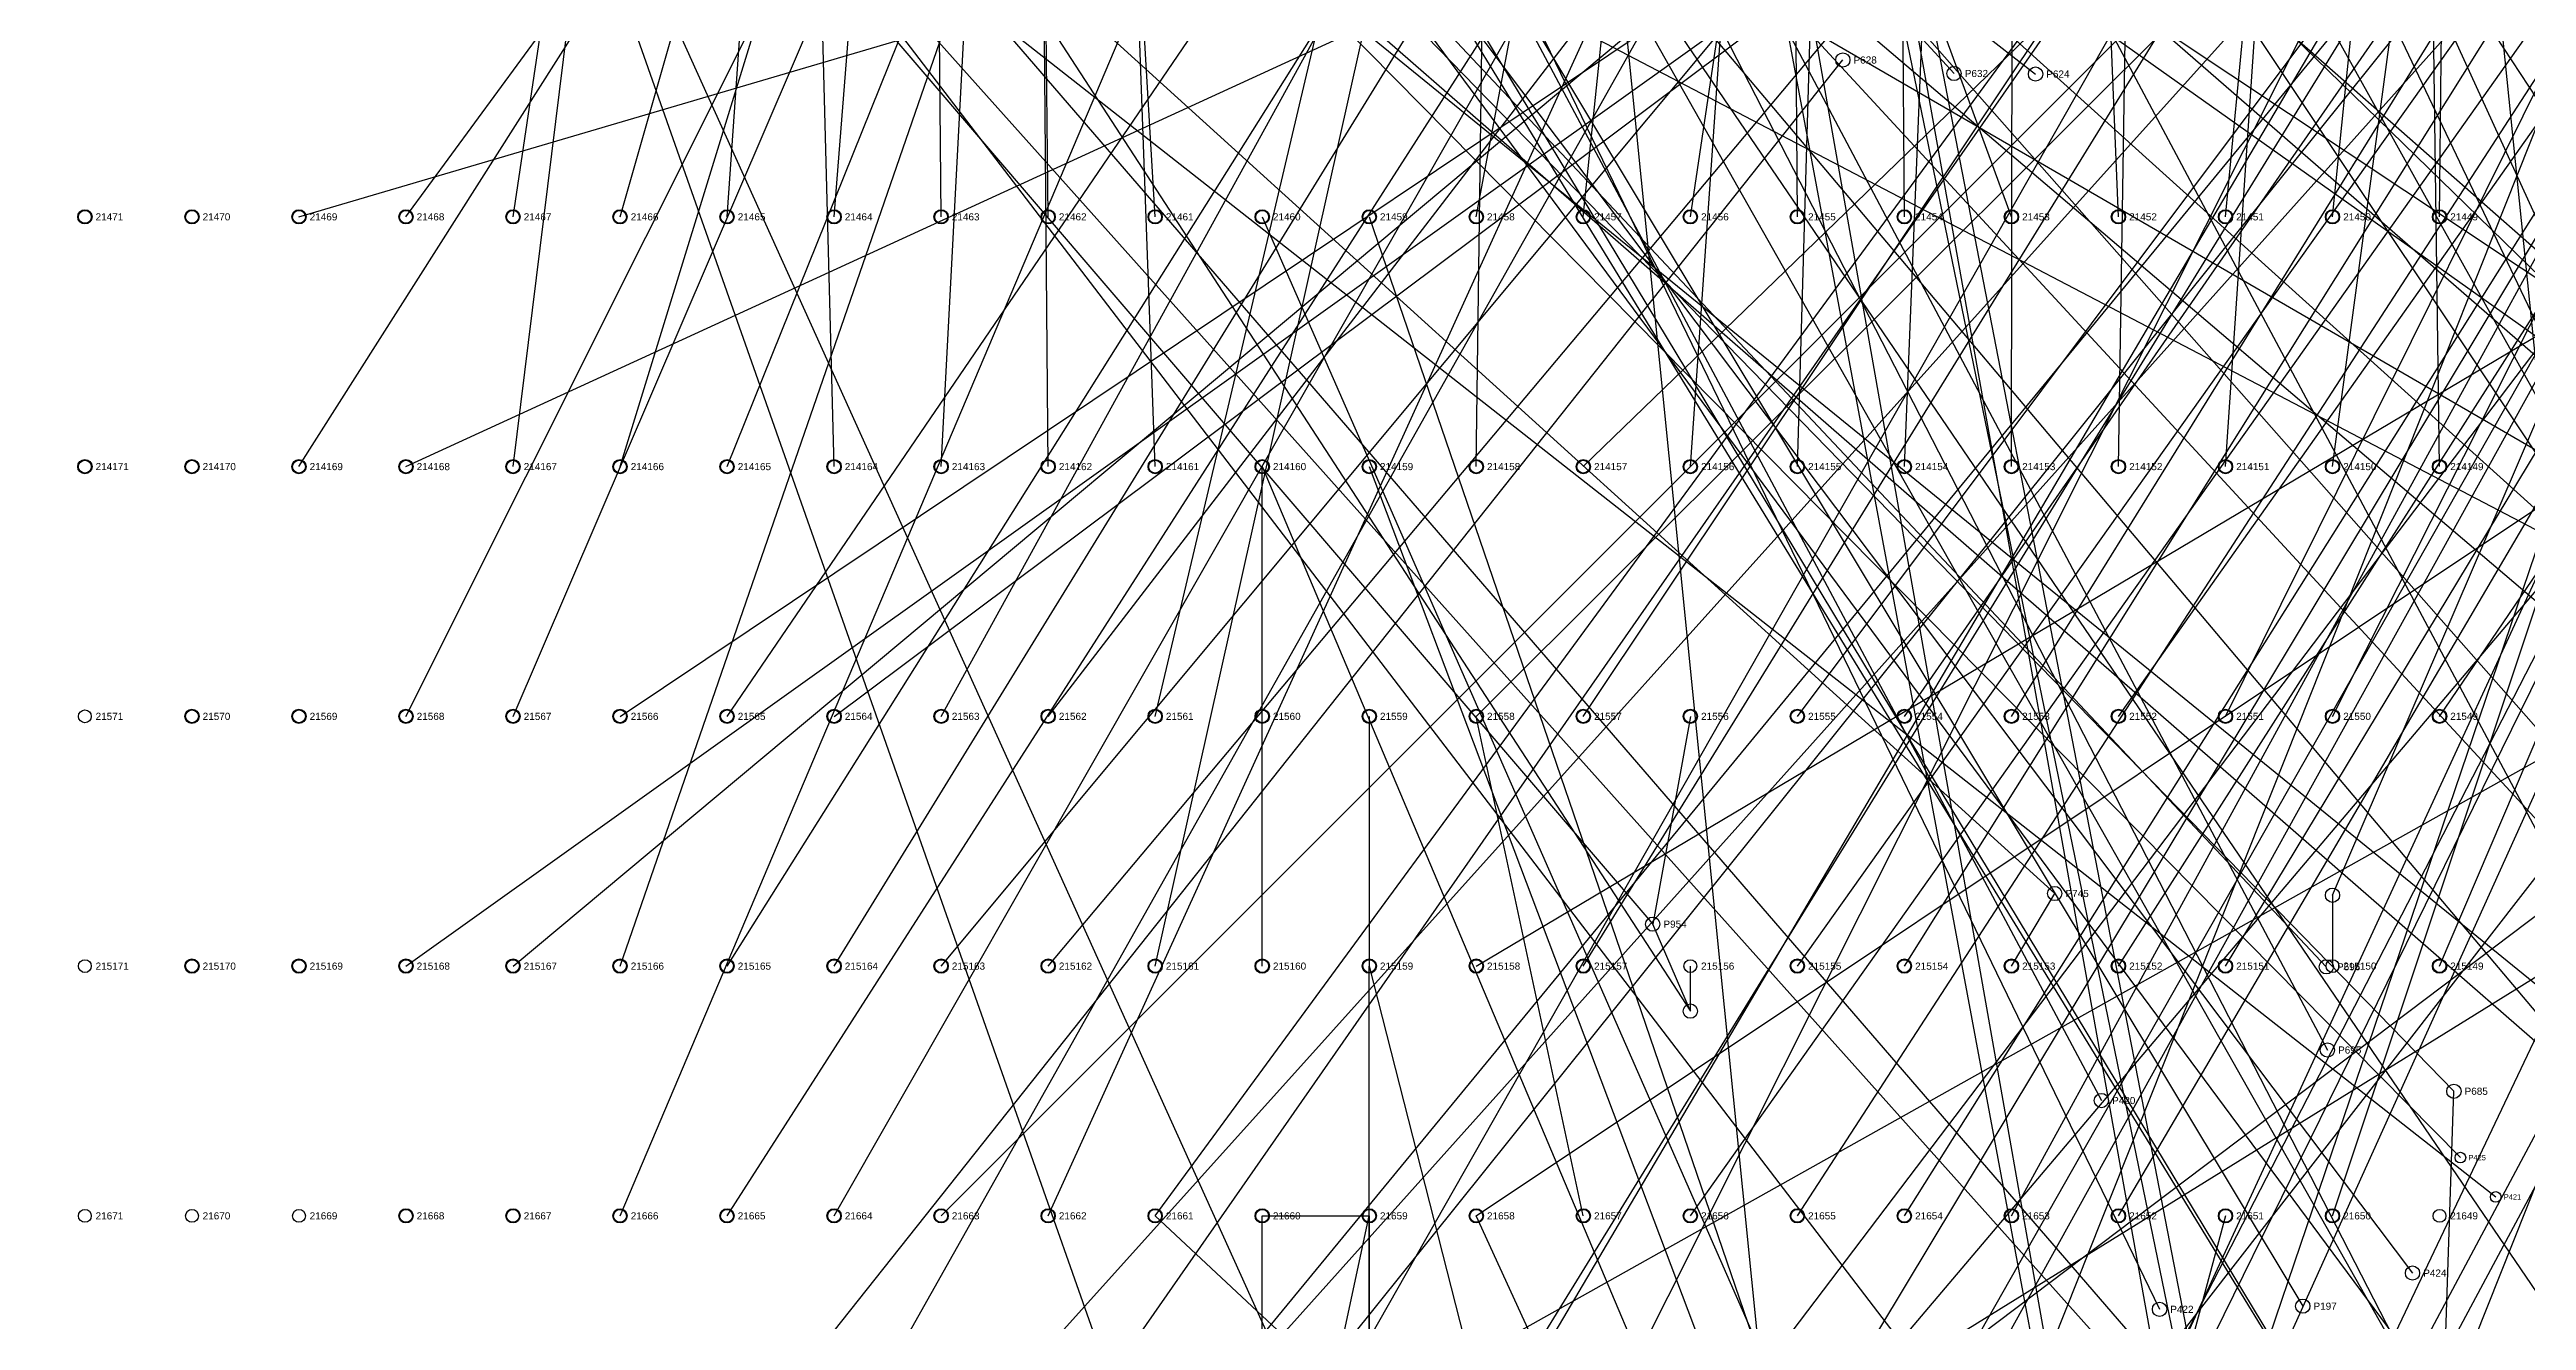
# Model space of a CAD drawing. Extents: x -5 to 376, y -217 to 241.
# Drawn here: x 75.2 to 163.4, y -62.8 to -17.6 of the extents above; entities that cross this region are included whole.
import ezdxf

# ---------------------------------------------------------------- set-up
doc = ezdxf.new("R2010")
doc.units = 0
for name, color, linetype in [('BOTTOM_PROBES', 1, 'CONTINUOUS'), ('BOTTOM_PROBES_LABEL', 12, 'CONTINUOUS'), ('BOTTOM_WIRES_BLACK', 250, 'CONTINUOUS'), ('BOTTOM_WIRES_BLUE', 5, 'CONTINUOUS'), ('FIXTURE_INTERFACE_PIN', 4, 'CONTINUOUS'), ('PIN_OFFSET_ARROW', 144, 'CONTINUOUS'), ('TESTER_INTERFACE_PIN', 144, 'CONTINUOUS'), ('TESTER_INTERFACE_PIN_LABEL', 144, 'CONTINUOUS')]:
    doc.layers.add(name, color=color, linetype=linetype)
doc.styles.get("Standard").update_dxf_attribs({"font": 'arial.ttf'})

msp = doc.modelspace()

# ---------------------------------------------------------------- linework, layer by layer
at = {"layer": 'BOTTOM_PROBES'}
for centre, radius in [((139.05992, -17.97558), 0.254), ((143.01978, -18.45564), 0.254), ((145.92046, -18.47596), 0.254), ((146.60372, -47.64532), 0.254), ((132.29336, -48.73498), 0.254), ((156.27096, -50.2539), 0.254), ((156.30906, -53.21554), 0.254), ((160.81248, -54.68366), 0.254), ((148.26488, -55.01386), 0.254), ((161.04362, -57.04586), 0.1905), ((162.30092, -58.4454), 0.1905), ((159.33928, -61.15558), 0.254), ((150.33498, -62.4459), 0.254), ((155.43276, -62.33414), 0.254)]:
    msp.add_circle(centre, radius, dxfattribs=at)
at = {"layer": 'BOTTOM_WIRES_BLACK'}
for p, q in [((122.20194, 92.0115), (159.7279, -117.67312)), ((122.20194, 74.2315), (142.82928, -131.27482)), ((118.39194, -23.5585), (159.7279, -117.67312)), ((122.20194, -23.5585), (154.42438, -117.72138)), ((118.39194, -50.2285), (118.39194, -32.4485)), ((118.39194, -41.3385), (118.39194, -32.4485)), ((118.39194, -32.4485), (154.42438, -117.72138)), ((122.20194, -32.4485), (154.42438, -117.72138)), ((122.20194, -41.3385), (122.20194, -50.2285)), ((122.20194, -76.8985), (122.20194, -50.2285)), ((122.20194, -50.2285), (142.82928, -131.27482)), ((118.39194, -68.0085), (118.39194, -59.1185)), ((118.39194, -76.8985), (122.20194, -59.1185)), ((118.39194, -59.1185), (122.20194, -59.1185)), ((122.20194, -59.1185), (122.20194, -68.0085))]:
    msp.add_line(p, q, dxfattribs=at)
at = {"layer": 'BOTTOM_WIRES_BLUE'}
for p, q in [((57.43194, 154.2415), (183.2991, -82.12582)), ((61.24194, 154.2415), (198.37908, -92.14358)), ((137.44194, -23.5585), (136.17194, 149.1615)), ((61.24194, 136.4615), (207.12938, -85.2551)), ((57.43194, 127.5715), (207.4291, -97.58426)), ((99.34194, -23.5585), (109.50194, 122.4915)), ((126.01194, -23.5585), (152.68194, 118.6815)), ((106.96194, -23.5585), (105.69194, 114.8715)), ((110.77194, -32.4485), (109.50194, 114.8715)), ((114.58194, -41.3385), (150.84044, 112.29594)), ((114.58194, -50.2285), (150.84044, 112.29594)), ((91.72194, -32.4485), (109.50194, 111.0615)), ((114.58194, -32.4485), (109.50194, 107.2515)), ((53.62194, 100.9015), (171.069, -91.01328)), ((106.96194, 100.9015), (204.81036, -113.65484)), ((129.82194, -23.5585), (142.40002, 98.51644)), ((164.11194, -32.4485), (150.7998, 98.51644)), ((91.72194, -23.5585), (109.50194, 95.8215)), ((133.63194, -32.4485), (142.40002, 93.0148)), ((148.87194, -32.4485), (150.7998, 93.0148)), ((106.96194, 92.0115), (204.81036, -113.65484)), ((110.77194, -23.5585), (109.50194, 88.2015)), ((49.81194, 83.1215), (143.01978, -18.45564)), ((53.62194, 83.1215), (227.71354, -114.26444)), ((65.05194, 83.1215), (202.16368, -118.26494)), ((84.10194, 83.1215), (156.30906, -53.21554)), ((106.96194, -41.3385), (175.54194, 83.1215)), ((110.77194, -59.1185), (175.54194, 83.1215)), ((110.77194, -41.3385), (202.9587, 78.56474)), ((114.58194, -76.8985), (202.9587, 78.56474)), ((126.01194, -32.4485), (127.4191, 76.42606)), ((129.82194, -76.8985), (259.36194, 76.01458)), ((133.63194, -85.7885), (259.36194, 76.01458)), ((129.82194, -68.0085), (201.95032, 75.6666)), ((141.25194, -76.8985), (201.95032, 75.6666)), ((53.62194, 74.2315), (227.71354, -114.26444)), ((57.43194, 74.2315), (194.27952, -88.1253)), ((84.10194, 74.2315), (150.33498, -62.4459)), ((126.01194, -41.3385), (240.31194, 72.68718)), ((133.63194, -68.0085), (240.31194, 72.68718)), ((106.96194, -50.2285), (205.2701, 67.67576)), ((110.77194, -68.0085), (205.2701, 67.67576)), ((129.82194, -41.3385), (202.63866, 67.74434)), ((129.82194, -50.2285), (202.63866, 67.74434)), ((133.63194, -23.5585), (147.09902, 66.41592)), ((53.62194, 65.3415), (227.64496, -91.6051)), ((57.43194, 65.3415), (133.63194, -51.83124)), ((61.24194, 65.3415), (225.35896, -78.8543)), ((76.48194, 65.3415), (182.50916, -110.16488)), ((84.10194, 65.3415), (148.26488, -55.01386)), ((110.77194, -50.2285), (207.43926, 64.96558)), ((114.58194, -85.7885), (207.43926, 64.96558)), ((152.68194, -68.0085), (197.89902, 65.19672)), ((156.49194, -59.1185), (197.89902, 65.19672)), ((99.34194, -41.3385), (171.24934, 64.08674)), ((99.34194, -50.2285), (171.24934, 64.08674)), ((103.15194, -50.2285), (173.50994, 64.09436)), ((103.15194, -59.1185), (173.50994, 64.09436)), ((91.72194, -41.3385), (136.72058, 63.39586)), ((95.53194, -50.2285), (134.82066, 63.3857)), ((87.91194, -41.3385), (139.18946, 61.0743)), ((114.58194, -23.5585), (109.50194, 61.5315)), ((84.10194, -32.4485), (142.48892, 59.53506)), ((148.87194, -76.8985), (210.32978, 59.1566)), ((152.68194, -85.7885), (210.32978, 59.1566)), ((148.87194, -23.5585), (145.48866, 58.87466)), ((152.68194, -41.3385), (201.85888, 57.9247)), ((156.49194, -47.70628), (201.85888, 57.9247)), ((49.81194, 56.4515), (145.92046, -18.47596)), ((53.62194, 56.4515), (227.64496, -91.6051)), ((84.10194, 56.4515), (155.43276, -62.33414)), ((114.58194, -59.1185), (199.68972, 56.83504)), ((126.01194, -68.0085), (199.68972, 56.83504)), ((145.06194, -32.4485), (145.20926, 56.97474)), ((141.25194, -23.5585), (140.73886, 56.33466)), ((95.53194, -59.1185), (144.02054, 55.17642)), ((99.34194, -32.4485), (134.51078, 54.83606)), ((137.44194, -76.8985), (210.33994, 54.81574)), ((141.25194, -85.7885), (210.33994, 54.81574)), ((152.68194, -76.8985), (223.14916, 55.21452)), ((156.49194, -41.3385), (205.30058, 55.33644)), ((160.30194, -50.2285), (205.30058, 55.33644)), ((87.91194, -23.5585), (143.96974, 52.9463)), ((99.34194, -59.1185), (171.70908, 53.7464)), ((103.15194, -68.0085), (171.70908, 53.7464)), ((145.06194, -76.8985), (205.33106, 53.72608)), ((145.06194, -41.3385), (203.57846, 53.05552)), ((148.87194, -85.7885), (221.48038, 49.87544)), ((110.77194, -76.8985), (211.19084, 48.30572)), ((152.68194, -32.4485), (158.09976, 47.97552)), ((57.43194, 47.5615), (229.18928, -74.21372)), ((61.24194, 47.5615), (160.81248, -54.68366)), ((76.48194, 47.5615), (186.50966, -100.93452)), ((129.82194, 47.5615), (159.9311, -107.67568)), ((141.25194, -59.1185), (208.21904, 47.38624)), ((148.87194, -68.0085), (208.21904, 47.38624)), ((148.87194, -59.1185), (210.65998, 46.10608)), ((156.49194, -68.0085), (210.65998, 46.10608)), ((137.44194, -68.0085), (205.83906, 45.71492)), ((141.25194, -68.0085), (205.83906, 45.71492)), ((137.44194, -41.3385), (201.72934, 44.48556)), ((145.06194, -59.1185), (201.72934, 44.48556)), ((152.68194, -50.2285), (209.83956, 44.4246)), ((114.58194, -68.0085), (206.19974, 43.38574)), ((137.44194, -50.2285), (203.93914, 43.31462)), ((137.44194, -59.1185), (203.93914, 43.31462)), ((133.63194, -59.1185), (204.7494, 41.24452)), ((141.25194, -50.2285), (198.29018, 40.8051)), ((141.25194, -41.3385), (198.29018, 40.8051)), ((148.87194, -50.2285), (206.86014, 40.70604)), ((148.87194, -41.3385), (206.86014, 40.70604)), ((103.15194, -41.3385), (211.21878, 39.43604)), ((106.96194, -76.8985), (211.21878, 39.43604)), ((53.62194, 38.6715), (227.75418, -102.92334)), ((57.43194, 38.6715), (132.29336, -48.73498)), ((61.24194, 38.6715), (151.01316, -65.32372)), ((72.67194, 38.6715), (156.27096, -50.2539)), ((76.48194, 38.6715), (130.03022, -113.40338)), ((84.10194, 38.6715), (159.33928, -61.15558)), ((129.82194, 38.6715), (159.9311, -107.67568)), ((160.30194, -41.3385), (213.64194, 37.22878)), ((57.43194, 29.7815), (213.5505, -60.75426)), ((61.24194, 29.7815), (146.60372, -47.64532)), ((68.86194, 29.7815), (171.34332, -59.56554)), ((76.48194, 29.7815), (142.82928, -116.9543)), ((80.29194, 29.7815), (190.78194, -43.71848)), ((106.96194, 29.7815), (192.02908, -53.13426)), ((110.77194, 29.7815), (160.23336, -66.51498)), ((129.82194, 29.7815), (154.03576, -107.72902)), ((152.68194, -23.5585), (157.80004, 29.80436)), ((126.01194, -50.2285), (247.93194, 22.22246)), ((126.01194, -59.1185), (247.93194, 22.22246)), ((129.82194, 22.02434), (154.03576, -107.72902)), ((57.43194, 20.8915), (213.5505, -60.75426)), ((61.24194, 20.8915), (162.30092, -58.4454)), ((72.67194, 20.8915), (157.69336, -74.13498)), ((76.48194, 20.8915), (182.50916, -117.72392)), ((84.10194, 20.8915), (161.04362, -57.04586)), ((106.96194, -68.0085), (186.97194, 20.8915)), ((106.96194, -59.1185), (186.97194, 20.8915)), ((106.96194, 20.8915), (192.02908, -53.13426)), ((110.77194, 20.8915), (160.23336, -66.51498)), ((126.01194, -76.8985), (255.55194, 20.8915)), ((160.30194, -23.5585), (160.72866, 17.82572)), ((103.15194, -32.4485), (101.88194, 15.8115)), ((106.96194, -32.4485), (109.50194, 15.8115)), ((95.53194, -23.5585), (105.69194, 12.0015)), ((103.15194, -23.5585), (105.69194, 8.1915)), ((156.49194, -23.5585), (159.75076, 8.71474)), ((160.30194, -32.4485), (159.75076, 8.71474)), ((156.49194, -32.4485), (161.4805, 4.70408)), ((95.53194, -32.4485), (105.69194, 0.5715)), ((91.72194, -50.2285), (144.5895, -6.0452)), ((137.44194, -32.4485), (138.22934, -5.40512)), ((84.10194, -23.5585), (139.6492, -7.18566)), ((87.91194, -32.4485), (137.5791, -9.63422)), ((87.91194, -50.2285), (143.83004, -10.31494)), ((145.06194, -23.5585), (140.41882, -10.85342)), ((141.25194, -32.4485), (142.12062, -10.92454)), ((129.82194, -32.4485), (148.32076, -14.54404)), ((95.53194, -41.3385), (134.71906, -15.11554)), ((99.34194, -68.0085), (139.05992, -17.97558)), ((103.15194, -76.8985), (188.56452, -29.01442)), ((106.96194, -85.7885), (198.5645, -29.01442)), ((129.82194, -59.1185), (126.01194, -41.3385)), ((133.63194, -41.3385), (132.29336, -48.73498)), ((145.06194, -50.2285), (146.60372, -47.64532)), ((133.63194, -51.83124), (132.29336, -48.73498)), ((160.30194, -69.80174), (160.81248, -54.68366)), ((133.63194, -76.8985), (114.58194, -59.1185)), ((137.44194, -84.00288), (126.01194, -59.1185)), ((152.68194, -59.1185), (151.01316, -65.32372))]:
    msp.add_line(p, q, dxfattribs=at)
at = {"layer": 'FIXTURE_INTERFACE_PIN'}
for centre in [(76.48194, -23.5585), (80.29194, -23.5585), (84.10194, -23.5585), (87.91194, -23.5585), (91.72194, -23.5585), (95.53194, -23.5585), (99.34194, -23.5585), (103.15194, -23.5585), (106.96194, -23.5585), (110.77194, -23.5585), (114.58194, -23.5585), (118.39194, -23.5585), (122.20194, -23.5585), (126.01194, -23.5585), (129.82194, -23.5585), (133.63194, -23.5585), (137.44194, -23.5585), (141.25194, -23.5585), (145.06194, -23.5585), (148.87194, -23.5585), (152.68194, -23.5585), (156.49194, -23.5585), (160.30194, -23.5585), (76.48194, -32.4485), (80.29194, -32.4485), (84.10194, -32.4485), (87.91194, -32.4485), (91.72194, -32.4485), (95.53194, -32.4485), (99.34194, -32.4485), (103.15194, -32.4485), (106.96194, -32.4485), (110.77194, -32.4485), (114.58194, -32.4485), (118.39194, -32.4485), (122.20194, -32.4485), (126.01194, -32.4485), (129.82194, -32.4485), (133.63194, -32.4485), (137.44194, -32.4485), (141.25194, -32.4485), (145.06194, -32.4485), (148.87194, -32.4485), (152.68194, -32.4485), (156.49194, -32.4485), (160.30194, -32.4485), (80.29194, -41.3385), (84.10194, -41.3385), (87.91194, -41.3385), (91.72194, -41.3385), (95.53194, -41.3385), (99.34194, -41.3385), (103.15194, -41.3385), (106.96194, -41.3385), (110.77194, -41.3385), (114.58194, -41.3385), (118.39194, -41.3385), (122.20194, -41.3385), (126.01194, -41.3385), (129.82194, -41.3385), (133.63194, -41.3385), (137.44194, -41.3385), (141.25194, -41.3385), (145.06194, -41.3385), (148.87194, -41.3385), (152.68194, -41.3385), (156.49194, -41.3385), (160.30194, -41.3385), (156.49194, -47.70628), (80.29194, -50.2285), (84.10194, -50.2285), (87.91194, -50.2285), (91.72194, -50.2285), (95.53194, -50.2285), (99.34194, -50.2285), (103.15194, -50.2285), (106.96194, -50.2285), (110.77194, -50.2285), (114.58194, -50.2285), (118.39194, -50.2285), (122.20194, -50.2285), (126.01194, -50.2285), (129.82194, -50.2285), (137.44194, -50.2285), (141.25194, -50.2285), (145.06194, -50.2285), (148.87194, -50.2285), (152.68194, -50.2285), (160.30194, -50.2285), (133.63194, -51.83124), (87.91194, -59.1185), (91.72194, -59.1185), (95.53194, -59.1185), (99.34194, -59.1185), (103.15194, -59.1185), (106.96194, -59.1185), (110.77194, -59.1185), (114.58194, -59.1185), (118.39194, -59.1185), (122.20194, -59.1185), (126.01194, -59.1185), (129.82194, -59.1185), (133.63194, -59.1185), (137.44194, -59.1185), (141.25194, -59.1185), (145.06194, -59.1185), (148.87194, -59.1185), (152.68194, -59.1185), (156.49194, -59.1185)]:
    msp.add_circle(centre, 0.254, dxfattribs=at)
at = {"layer": 'PIN_OFFSET_ARROW'}
for p, q in [((156.49194, -47.70628), (156.49194, -50.2285)), ((133.63194, -51.83124), (133.63194, -50.2285))]:
    msp.add_line(p, q, dxfattribs=at)
at = {"layer": 'TESTER_INTERFACE_PIN'}
for centre in [(76.48194, -23.5585), (80.29194, -23.5585), (84.10194, -23.5585), (87.91194, -23.5585), (91.72194, -23.5585), (95.53194, -23.5585), (99.34194, -23.5585), (103.15194, -23.5585), (106.96194, -23.5585), (110.77194, -23.5585), (114.58194, -23.5585), (118.39194, -23.5585), (122.20194, -23.5585), (126.01194, -23.5585), (129.82194, -23.5585), (133.63194, -23.5585), (137.44194, -23.5585), (141.25194, -23.5585), (145.06194, -23.5585), (148.87194, -23.5585), (152.68194, -23.5585), (156.49194, -23.5585), (160.30194, -23.5585), (76.48194, -32.4485), (80.29194, -32.4485), (84.10194, -32.4485), (87.91194, -32.4485), (91.72194, -32.4485), (95.53194, -32.4485), (99.34194, -32.4485), (103.15194, -32.4485), (106.96194, -32.4485), (110.77194, -32.4485), (114.58194, -32.4485), (118.39194, -32.4485), (122.20194, -32.4485), (126.01194, -32.4485), (129.82194, -32.4485), (133.63194, -32.4485), (137.44194, -32.4485), (141.25194, -32.4485), (145.06194, -32.4485), (148.87194, -32.4485), (152.68194, -32.4485), (156.49194, -32.4485), (160.30194, -32.4485), (76.48194, -41.3385), (80.29194, -41.3385), (84.10194, -41.3385), (87.91194, -41.3385), (91.72194, -41.3385), (95.53194, -41.3385), (99.34194, -41.3385), (103.15194, -41.3385), (106.96194, -41.3385), (110.77194, -41.3385), (114.58194, -41.3385), (118.39194, -41.3385), (122.20194, -41.3385), (126.01194, -41.3385), (129.82194, -41.3385), (133.63194, -41.3385), (137.44194, -41.3385), (141.25194, -41.3385), (145.06194, -41.3385), (148.87194, -41.3385), (152.68194, -41.3385), (156.49194, -41.3385), (160.30194, -41.3385), (76.48194, -50.2285), (80.29194, -50.2285), (84.10194, -50.2285), (87.91194, -50.2285), (91.72194, -50.2285), (95.53194, -50.2285), (99.34194, -50.2285), (103.15194, -50.2285), (106.96194, -50.2285), (110.77194, -50.2285), (114.58194, -50.2285), (118.39194, -50.2285), (122.20194, -50.2285), (126.01194, -50.2285), (129.82194, -50.2285), (133.63194, -50.2285), (137.44194, -50.2285), (141.25194, -50.2285), (145.06194, -50.2285), (148.87194, -50.2285), (152.68194, -50.2285), (156.49194, -50.2285), (160.30194, -50.2285), (76.48194, -59.1185), (80.29194, -59.1185), (84.10194, -59.1185), (87.91194, -59.1185), (91.72194, -59.1185), (95.53194, -59.1185), (99.34194, -59.1185), (103.15194, -59.1185), (106.96194, -59.1185), (110.77194, -59.1185), (114.58194, -59.1185), (118.39194, -59.1185), (122.20194, -59.1185), (126.01194, -59.1185), (129.82194, -59.1185), (133.63194, -59.1185), (137.44194, -59.1185), (141.25194, -59.1185), (145.06194, -59.1185), (148.87194, -59.1185), (152.68194, -59.1185), (156.49194, -59.1185), (160.30194, -59.1185)]:
    msp.add_circle(centre, 0.2286, dxfattribs=at)

# ---------------------------------------------------------------- texts
at = {"layer": 'BOTTOM_PROBES_LABEL'}
for s, height, p in [('P628', 0.254, (139.44092, -18.10258)), ('P632', 0.254, (143.40078, -18.58264)), ('P624', 0.254, (146.30146, -18.60296)), ('P745', 0.254, (146.98472, -47.77232)), ('P954', 0.254, (132.67436, -48.86198)), ('P696', 0.254, (156.65196, -50.3809)), ('P695', 0.254, (156.69006, -53.34254)), ('P685', 0.254, (161.19348, -54.81066)), ('P420', 0.254, (148.64588, -55.14086)), ('P425', 0.1905, (161.32937, -57.14111)), ('P421', 0.1905, (162.58667, -58.54065)), ('P424', 0.254, (159.72028, -61.28258)), ('P422', 0.254, (150.71598, -62.5729)), ('P197', 0.254, (155.81376, -62.46114))]:
    msp.add_text(s, height=height, dxfattribs=at).set_placement(p)
at = {"layer": 'TESTER_INTERFACE_PIN_LABEL'}
for s, p in [('21471', (76.86294, -23.6855)), ('21470', (80.67294, -23.6855)), ('21469', (84.48294, -23.6855)), ('21468', (88.29294, -23.6855)), ('21467', (92.10294, -23.6855)), ('21466', (95.91294, -23.6855)), ('21465', (99.72294, -23.6855)), ('21464', (103.53294, -23.6855)), ('21463', (107.34294, -23.6855)), ('21462', (111.15294, -23.6855)), ('21461', (114.96294, -23.6855)), ('21460', (118.77294, -23.6855)), ('21459', (122.58294, -23.6855)), ('21458', (126.39294, -23.6855)), ('21457', (130.20294, -23.6855)), ('21456', (134.01294, -23.6855)), ('21455', (137.82294, -23.6855)), ('21454', (141.63294, -23.6855)), ('21453', (145.44294, -23.6855)), ('21452', (149.25294, -23.6855)), ('21451', (153.06294, -23.6855)), ('21450', (156.87294, -23.6855)), ('21449', (160.68294, -23.6855)), ('214171', (76.86294, -32.5755)), ('214170', (80.67294, -32.5755)), ('214169', (84.48294, -32.5755)), ('214168', (88.29294, -32.5755)), ('214167', (92.10294, -32.5755)), ('214166', (95.91294, -32.5755)), ('214165', (99.72294, -32.5755)), ('214164', (103.53294, -32.5755)), ('214163', (107.34294, -32.5755)), ('214162', (111.15294, -32.5755)), ('214161', (114.96294, -32.5755)), ('214160', (118.77294, -32.5755)), ('214159', (122.58294, -32.5755)), ('214158', (126.39294, -32.5755)), ('214157', (130.20294, -32.5755)), ('214156', (134.01294, -32.5755)), ('214155', (137.82294, -32.5755)), ('214154', (141.63294, -32.5755)), ('214153', (145.44294, -32.5755)), ('214152', (149.25294, -32.5755)), ('214151', (153.06294, -32.5755)), ('214150', (156.87294, -32.5755)), ('214149', (160.68294, -32.5755)), ('21571', (76.86294, -41.4655)), ('21570', (80.67294, -41.4655)), ('21569', (84.48294, -41.4655)), ('21568', (88.29294, -41.4655)), ('21567', (92.10294, -41.4655)), ('21566', (95.91294, -41.4655)), ('21565', (99.72294, -41.4655)), ('21564', (103.53294, -41.4655)), ('21563', (107.34294, -41.4655)), ('21562', (111.15294, -41.4655)), ('21561', (114.96294, -41.4655)), ('21560', (118.77294, -41.4655)), ('21559', (122.58294, -41.4655)), ('21558', (126.39294, -41.4655)), ('21557', (130.20294, -41.4655)), ('21556', (134.01294, -41.4655)), ('21555', (137.82294, -41.4655)), ('21554', (141.63294, -41.4655)), ('21553', (145.44294, -41.4655)), ('21552', (149.25294, -41.4655)), ('21551', (153.06294, -41.4655)), ('21550', (156.87294, -41.4655)), ('21549', (160.68294, -41.4655)), ('215171', (76.86294, -50.3555)), ('215170', (80.67294, -50.3555)), ('215169', (84.48294, -50.3555)), ('215168', (88.29294, -50.3555)), ('215167', (92.10294, -50.3555)), ('215166', (95.91294, -50.3555)), ('215165', (99.72294, -50.3555)), ('215164', (103.53294, -50.3555)), ('215163', (107.34294, -50.3555)), ('215162', (111.15294, -50.3555)), ('215161', (114.96294, -50.3555)), ('215160', (118.77294, -50.3555)), ('215159', (122.58294, -50.3555)), ('215158', (126.39294, -50.3555)), ('215157', (130.20294, -50.3555)), ('215156', (134.01294, -50.3555)), ('215155', (137.82294, -50.3555)), ('215154', (141.63294, -50.3555)), ('215153', (145.44294, -50.3555)), ('215152', (149.25294, -50.3555)), ('215151', (153.06294, -50.3555)), ('215150', (156.87294, -50.3555)), ('215149', (160.68294, -50.3555)), ('21671', (76.86294, -59.2455)), ('21670', (80.67294, -59.2455)), ('21669', (84.48294, -59.2455)), ('21668', (88.29294, -59.2455)), ('21667', (92.10294, -59.2455)), ('21666', (95.91294, -59.2455)), ('21665', (99.72294, -59.2455)), ('21664', (103.53294, -59.2455)), ('21663', (107.34294, -59.2455)), ('21662', (111.15294, -59.2455)), ('21661', (114.96294, -59.2455)), ('21660', (118.77294, -59.2455)), ('21659', (122.58294, -59.2455)), ('21658', (126.39294, -59.2455)), ('21657', (130.20294, -59.2455)), ('21656', (134.01294, -59.2455)), ('21655', (137.82294, -59.2455)), ('21654', (141.63294, -59.2455)), ('21653', (145.44294, -59.2455)), ('21652', (149.25294, -59.2455)), ('21651', (153.06294, -59.2455)), ('21650', (156.87294, -59.2455)), ('21649', (160.68294, -59.2455))]:
    msp.add_text(s, height=0.254, dxfattribs=at).set_placement(p)

doc.saveas('drawing.dxf')
